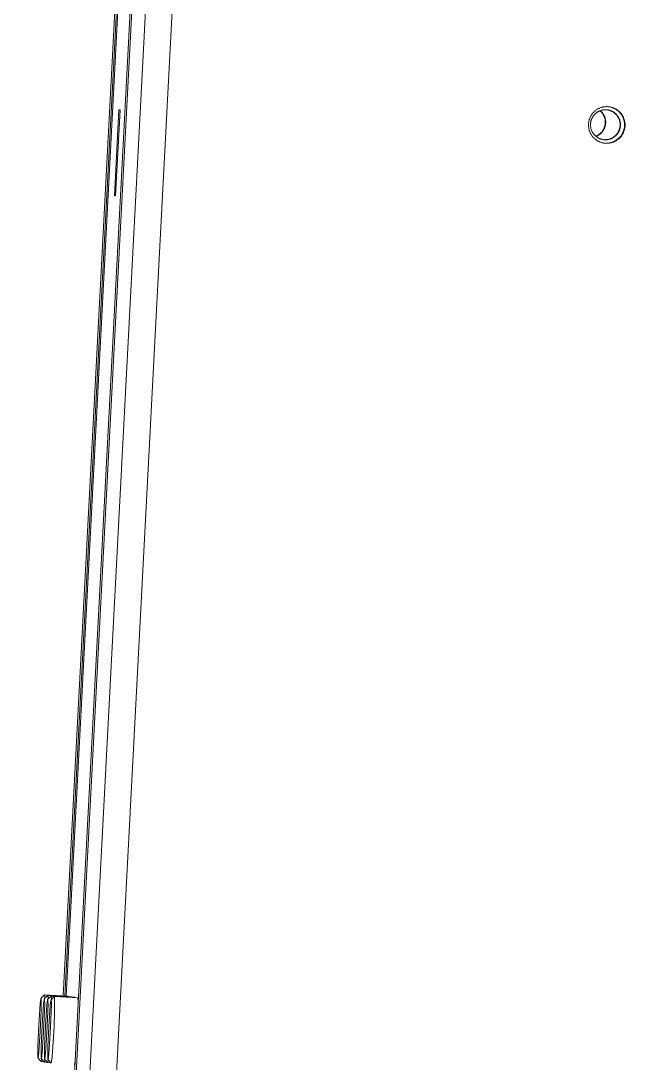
# Model space of a CAD drawing. Header units: millimetres. Extents: x 492 to 7139, y 278 to 5201.
# Drawn here: x 3746.4 to 3837, y 3310.5 to 3466.9 of the extents above; entities that cross this region are included whole.
import ezdxf

# ---------------------------------------------------------------- set-up
doc = ezdxf.new("R2010")
doc.units = ezdxf.units.MM
doc.layers.add('ZANO_R', color=7, linetype='Continuous', lineweight=0)

msp = doc.modelspace()

# ---------------------------------------------------------------- linework, layer by layer
at = {"layer": 'ZANO_R'}
for p, q in [((3765.04, 3555.34), (3752.75, 3320.6)), ((3753.01, 3320.59), (3765.3, 3555.3)), ((3765.5, 3555.28), (3753.22, 3320.58)), ((3767.32, 3554.96), (3746.41, 3155.51)), ((3746.67, 3155.47), (3767.58, 3554.92)), ((3748.73, 3155.35), (3769.64, 3554.8)), ((3773.63, 3554.59), (3752.72, 3155.14)), ((3760.43, 3440.67), (3761.1, 3453.57)), ((3761.28, 3453.54), (3760.61, 3440.64)), ((3761.1, 3453.57), (3761.28, 3453.54)), ((3832.41, 3453.3), (3832.48, 3453.36)), ((3832.48, 3453.36), (3832.55, 3453.42)), ((3832.55, 3453.42), (3832.63, 3453.48)), ((3832.63, 3453.48), (3832.71, 3453.54)), ((3832.71, 3453.54), (3832.79, 3453.59)), ((3832.79, 3453.59), (3832.87, 3453.64)), ((3832.87, 3453.64), (3832.95, 3453.69)), ((3832.95, 3453.69), (3833.04, 3453.74)), ((3833.04, 3453.74), (3833.12, 3453.78)), ((3833.04, 3453.31), (3833.11, 3453.35)), ((3833.11, 3453.35), (3833.18, 3453.38)), ((3833.12, 3453.78), (3833.21, 3453.82)), ((3833.18, 3453.38), (3833.26, 3453.41)), ((3833.21, 3453.82), (3833.3, 3453.86)), ((3833.26, 3453.41), (3833.33, 3453.44)), ((3833.32, 3453.36), (3833.27, 3453.41)), ((3833.3, 3453.86), (3833.39, 3453.89)), ((3833.3, 3453.43), (3833.36, 3453.38)), ((3833.38, 3453.31), (3833.32, 3453.36)), ((3833.33, 3453.44), (3833.4, 3453.46)), ((3833.36, 3453.38), (3833.42, 3453.32)), ((3833.39, 3453.89), (3833.48, 3453.92)), ((3833.4, 3453.46), (3833.48, 3453.49)), ((3833.42, 3453.32), (3833.47, 3453.27)), ((3833.48, 3453.92), (3833.57, 3453.94)), ((3833.48, 3453.49), (3833.55, 3453.51)), ((3833.55, 3453.51), (3833.63, 3453.52)), ((3833.57, 3453.94), (3833.67, 3453.97)), ((3833.63, 3453.52), (3833.7, 3453.54)), ((3833.67, 3453.97), (3833.76, 3453.99)), ((3833.7, 3453.54), (3833.78, 3453.55)), ((3833.76, 3453.99), (3833.85, 3454)), ((3833.78, 3453.55), (3833.86, 3453.56)), ((3833.85, 3454), (3833.95, 3454.02)), ((3833.86, 3453.56), (3833.93, 3453.57)), ((3833.93, 3453.57), (3834.01, 3453.57)), ((3833.95, 3454.02), (3834.04, 3454.03)), ((3834.01, 3453.57), (3834.09, 3453.57)), ((3834.04, 3454.03), (3834.14, 3454.03)), ((3834.09, 3453.57), (3834.17, 3453.57)), ((3834.14, 3454.03), (3834.24, 3454.04)), ((3834.17, 3453.57), (3834.24, 3453.57)), ((3834.24, 3454.04), (3834.33, 3454.04)), ((3834.24, 3453.57), (3834.32, 3453.56)), ((3834.32, 3453.56), (3834.4, 3453.55)), ((3834.33, 3454.04), (3834.43, 3454.03)), ((3834.4, 3453.55), (3834.48, 3453.54)), ((3834.43, 3454.03), (3834.52, 3454.03)), ((3834.48, 3453.54), (3834.55, 3453.52)), ((3834.52, 3454.03), (3834.62, 3454.02)), ((3834.63, 3453.5), (3834.55, 3453.52)), ((3834.55, 3453.52), (3834.63, 3453.51)), ((3834.62, 3454.02), (3834.71, 3454)), ((3834.63, 3453.51), (3834.7, 3453.49)), ((3834.7, 3453.48), (3834.63, 3453.5)), ((3834.7, 3453.49), (3834.78, 3453.46)), ((3834.78, 3453.45), (3834.7, 3453.48)), ((3834.8, 3453.99), (3834.71, 3454)), ((3834.71, 3454), (3834.81, 3453.99)), ((3834.78, 3453.46), (3834.85, 3453.44)), ((3834.85, 3453.43), (3834.78, 3453.45)), ((3834.89, 3453.96), (3834.8, 3453.99)), ((3834.81, 3453.99), (3834.9, 3453.97)), ((3834.85, 3453.44), (3834.92, 3453.41)), ((3834.92, 3453.4), (3834.85, 3453.43)), ((3834.99, 3453.94), (3834.89, 3453.96)), ((3834.9, 3453.97), (3834.99, 3453.94)), ((3834.92, 3453.41), (3834.99, 3453.38)), ((3834.99, 3453.36), (3834.92, 3453.4)), ((3835.08, 3453.91), (3834.99, 3453.94)), ((3834.99, 3453.94), (3835.09, 3453.92)), ((3835.06, 3453.33), (3834.99, 3453.36)), ((3834.99, 3453.38), (3835.07, 3453.35)), ((3835.13, 3453.29), (3835.06, 3453.33)), ((3835.07, 3453.35), (3835.13, 3453.31)), ((3835.16, 3453.88), (3835.08, 3453.91)), ((3835.09, 3453.92), (3835.18, 3453.89)), ((3835.25, 3453.84), (3835.16, 3453.88)), ((3835.18, 3453.89), (3835.27, 3453.86)), ((3835.34, 3453.8), (3835.25, 3453.84)), ((3835.27, 3453.86), (3835.36, 3453.82)), ((3835.43, 3453.76), (3835.34, 3453.8)), ((3835.36, 3453.82), (3835.45, 3453.78)), ((3835.51, 3453.72), (3835.43, 3453.76)), ((3835.45, 3453.78), (3835.53, 3453.74)), ((3835.59, 3453.67), (3835.51, 3453.72)), ((3835.53, 3453.74), (3835.62, 3453.69)), ((3835.67, 3453.62), (3835.59, 3453.67)), ((3835.62, 3453.69), (3835.7, 3453.65)), ((3835.75, 3453.57), (3835.67, 3453.62)), ((3835.7, 3453.65), (3835.78, 3453.59)), ((3835.83, 3453.51), (3835.75, 3453.57)), ((3835.78, 3453.59), (3835.86, 3453.54)), ((3835.91, 3453.45), (3835.83, 3453.51)), ((3835.86, 3453.54), (3835.94, 3453.48)), ((3835.98, 3453.39), (3835.91, 3453.45)), ((3835.94, 3453.48), (3836.01, 3453.43)), ((3836.05, 3453.33), (3835.98, 3453.39)), ((3836.01, 3453.43), (3836.09, 3453.36)), ((3836.12, 3453.27), (3836.05, 3453.33)), ((3836.09, 3453.36), (3836.16, 3453.3)), ((3831.57, 3451.72), (3831.59, 3451.81)), ((3831.59, 3451.81), (3831.61, 3451.91)), ((3831.61, 3451.91), (3831.63, 3452)), ((3831.63, 3452), (3831.65, 3452.09)), ((3831.65, 3452.09), (3831.68, 3452.18)), ((3831.68, 3452.18), (3831.72, 3452.27)), ((3831.72, 3452.27), (3831.75, 3452.36)), ((3831.75, 3452.36), (3831.79, 3452.45)), ((3831.79, 3452.45), (3831.83, 3452.54)), ((3831.83, 3452.54), (3831.88, 3452.62)), ((3831.88, 3452.62), (3831.93, 3452.7)), ((3831.88, 3451.75), (3831.9, 3451.82)), ((3831.9, 3451.82), (3831.91, 3451.9)), ((3831.91, 3451.9), (3831.94, 3451.97)), ((3831.93, 3452.7), (3831.98, 3452.79)), ((3831.94, 3451.97), (3831.96, 3452.05)), ((3831.96, 3452.05), (3831.99, 3452.12)), ((3831.98, 3452.79), (3832.03, 3452.87)), ((3831.99, 3452.12), (3832.01, 3452.19)), ((3832.01, 3452.19), (3832.05, 3452.26)), ((3832.03, 3452.87), (3832.09, 3452.94)), ((3832.05, 3452.26), (3832.08, 3452.33)), ((3832.08, 3452.33), (3832.12, 3452.4)), ((3832.09, 3452.94), (3832.15, 3453.02)), ((3832.12, 3452.4), (3832.15, 3452.47)), ((3832.15, 3453.02), (3832.21, 3453.09)), ((3832.15, 3452.47), (3832.19, 3452.53)), ((3832.19, 3452.53), (3832.24, 3452.6)), ((3832.21, 3453.09), (3832.27, 3453.16)), ((3832.24, 3452.6), (3832.28, 3452.66)), ((3832.27, 3453.16), (3832.34, 3453.23)), ((3832.28, 3452.66), (3832.33, 3452.72)), ((3832.33, 3452.72), (3832.38, 3452.78)), ((3832.34, 3453.23), (3832.41, 3453.3)), ((3832.38, 3452.78), (3832.43, 3452.84)), ((3832.43, 3452.84), (3832.49, 3452.9)), ((3832.49, 3452.9), (3832.54, 3452.95)), ((3832.54, 3452.95), (3832.6, 3453.01)), ((3832.6, 3453.01), (3832.66, 3453.06)), ((3832.66, 3453.06), (3832.72, 3453.1)), ((3832.72, 3453.1), (3832.78, 3453.15)), ((3832.78, 3453.15), (3832.84, 3453.19)), ((3832.84, 3453.19), (3832.91, 3453.24)), ((3832.91, 3453.24), (3832.98, 3453.28)), ((3832.98, 3453.28), (3833.04, 3453.31)), ((3833.43, 3453.26), (3833.38, 3453.31)), ((3833.49, 3453.2), (3833.43, 3453.26)), ((3833.47, 3453.27), (3833.53, 3453.21)), ((3833.54, 3453.14), (3833.49, 3453.2)), ((3833.53, 3453.21), (3833.58, 3453.16)), ((3833.58, 3453.08), (3833.54, 3453.14)), ((3833.58, 3453.16), (3833.63, 3453.1)), ((3833.63, 3453.02), (3833.58, 3453.08)), ((3833.63, 3453.1), (3833.68, 3453.03)), ((3833.67, 3452.96), (3833.63, 3453.02)), ((3833.72, 3452.9), (3833.67, 3452.96)), ((3833.68, 3453.03), (3833.72, 3452.97)), ((3833.72, 3452.97), (3833.76, 3452.91)), ((3833.76, 3452.83), (3833.72, 3452.9)), ((3833.76, 3452.91), (3833.8, 3452.84)), ((3833.79, 3452.76), (3833.76, 3452.83)), ((3833.83, 3452.69), (3833.79, 3452.76)), ((3833.8, 3452.84), (3833.84, 3452.77)), ((3833.86, 3452.63), (3833.83, 3452.69)), ((3833.84, 3452.77), (3833.88, 3452.7)), ((3833.89, 3452.56), (3833.86, 3452.63)), ((3833.88, 3452.7), (3833.91, 3452.63)), ((3833.92, 3452.48), (3833.89, 3452.56)), ((3833.91, 3452.63), (3833.95, 3452.56)), ((3833.95, 3452.41), (3833.92, 3452.48)), ((3833.95, 3452.56), (3833.97, 3452.49)), ((3833.97, 3452.34), (3833.95, 3452.41)), ((3833.97, 3452.49), (3834, 3452.42)), ((3833.99, 3452.26), (3833.97, 3452.34)), ((3834.01, 3452.19), (3833.99, 3452.26)), ((3834, 3452.42), (3834.02, 3452.34)), ((3834.02, 3452.12), (3834.01, 3452.19)), ((3834.02, 3452.34), (3834.05, 3452.27)), ((3834.04, 3452.04), (3834.02, 3452.12)), ((3834.05, 3451.96), (3834.04, 3452.04)), ((3834.05, 3452.27), (3834.06, 3452.19)), ((3834.05, 3451.89), (3834.05, 3451.96)), ((3834.06, 3451.81), (3834.05, 3451.89)), ((3834.06, 3452.19), (3834.08, 3452.11)), ((3834.06, 3451.73), (3834.06, 3451.81)), ((3834.08, 3452.11), (3834.09, 3452.04)), ((3834.09, 3452.04), (3834.1, 3451.96)), ((3834.1, 3451.96), (3834.11, 3451.88)), ((3834.11, 3451.88), (3834.12, 3451.8)), ((3834.12, 3451.8), (3834.12, 3451.73)), ((3835.13, 3453.31), (3835.2, 3453.28)), ((3835.2, 3453.25), (3835.13, 3453.29)), ((3835.2, 3453.28), (3835.27, 3453.24)), ((3835.27, 3453.21), (3835.2, 3453.25)), ((3835.27, 3453.24), (3835.34, 3453.19)), ((3835.33, 3453.17), (3835.27, 3453.21)), ((3835.39, 3453.12), (3835.33, 3453.17)), ((3835.34, 3453.19), (3835.4, 3453.15)), ((3835.45, 3453.07), (3835.39, 3453.12)), ((3835.4, 3453.15), (3835.46, 3453.1)), ((3835.51, 3453.02), (3835.45, 3453.07)), ((3835.46, 3453.1), (3835.52, 3453.05)), ((3835.57, 3452.97), (3835.51, 3453.02)), ((3835.52, 3453.05), (3835.58, 3453)), ((3835.63, 3452.91), (3835.57, 3452.97)), ((3835.58, 3453), (3835.64, 3452.95)), ((3835.68, 3452.86), (3835.63, 3452.91)), ((3835.64, 3452.95), (3835.69, 3452.9)), ((3835.73, 3452.8), (3835.68, 3452.86)), ((3835.69, 3452.9), (3835.75, 3452.84)), ((3835.78, 3452.74), (3835.73, 3452.8)), ((3835.75, 3452.84), (3835.8, 3452.78)), ((3835.83, 3452.68), (3835.78, 3452.74)), ((3835.8, 3452.78), (3835.85, 3452.72)), ((3835.88, 3452.61), (3835.83, 3452.68)), ((3835.85, 3452.72), (3835.9, 3452.66)), ((3835.92, 3452.55), (3835.88, 3452.61)), ((3835.9, 3452.66), (3835.94, 3452.6)), ((3835.96, 3452.48), (3835.92, 3452.55)), ((3835.94, 3452.6), (3835.98, 3452.53)), ((3836, 3452.41), (3835.96, 3452.48)), ((3835.98, 3452.53), (3836.02, 3452.47)), ((3836.04, 3452.35), (3836, 3452.41)), ((3836.02, 3452.47), (3836.06, 3452.4)), ((3836.07, 3452.28), (3836.04, 3452.35)), ((3836.06, 3452.4), (3836.1, 3452.33)), ((3836.1, 3452.2), (3836.07, 3452.28)), ((3836.1, 3452.33), (3836.13, 3452.26)), ((3836.13, 3452.13), (3836.1, 3452.2)), ((3836.19, 3453.2), (3836.12, 3453.27)), ((3836.13, 3452.26), (3836.16, 3452.19)), ((3836.16, 3452.06), (3836.13, 3452.13)), ((3836.16, 3453.3), (3836.23, 3453.23)), ((3836.16, 3452.19), (3836.19, 3452.12)), ((3836.18, 3451.98), (3836.16, 3452.06)), ((3836.2, 3451.91), (3836.18, 3451.98)), ((3836.25, 3453.13), (3836.19, 3453.2)), ((3836.19, 3452.12), (3836.22, 3452.04)), ((3836.22, 3451.83), (3836.2, 3451.91)), ((3836.22, 3452.04), (3836.24, 3451.97)), ((3836.24, 3451.76), (3836.22, 3451.83)), ((3836.23, 3453.23), (3836.29, 3453.16)), ((3836.24, 3451.97), (3836.26, 3451.9)), ((3836.25, 3451.68), (3836.24, 3451.76)), ((3836.31, 3453.06), (3836.25, 3453.13)), ((3836.26, 3451.9), (3836.28, 3451.82)), ((3836.28, 3451.82), (3836.3, 3451.74)), ((3836.29, 3453.16), (3836.36, 3453.09)), ((3836.37, 3452.98), (3836.31, 3453.06)), ((3836.36, 3453.09), (3836.42, 3453.02)), ((3836.43, 3452.91), (3836.37, 3452.98)), ((3836.42, 3453.02), (3836.48, 3452.94)), ((3836.48, 3452.83), (3836.43, 3452.91)), ((3836.48, 3452.94), (3836.54, 3452.87)), ((3836.53, 3452.75), (3836.48, 3452.83)), ((3836.58, 3452.67), (3836.53, 3452.75)), ((3836.54, 3452.87), (3836.59, 3452.79)), ((3836.63, 3452.58), (3836.58, 3452.67)), ((3836.59, 3452.79), (3836.64, 3452.7)), ((3836.67, 3452.5), (3836.63, 3452.58)), ((3836.64, 3452.7), (3836.69, 3452.62)), ((3836.71, 3452.41), (3836.67, 3452.5)), ((3836.69, 3452.62), (3836.73, 3452.54)), ((3836.75, 3452.32), (3836.71, 3452.41)), ((3836.73, 3452.54), (3836.77, 3452.45)), ((3836.78, 3452.24), (3836.75, 3452.32)), ((3836.77, 3452.45), (3836.81, 3452.36)), ((3836.81, 3452.15), (3836.78, 3452.24)), ((3836.81, 3452.36), (3836.85, 3452.27)), ((3836.84, 3452.05), (3836.81, 3452.15)), ((3836.86, 3451.96), (3836.84, 3452.05)), ((3836.85, 3452.27), (3836.88, 3452.18)), ((3836.88, 3451.87), (3836.86, 3451.96)), ((3836.88, 3452.18), (3836.91, 3452.09)), ((3836.9, 3451.78), (3836.88, 3451.87)), ((3836.92, 3451.68), (3836.9, 3451.78)), ((3836.91, 3452.09), (3836.94, 3452)), ((3836.94, 3452), (3836.96, 3451.91)), ((3836.96, 3451.91), (3836.98, 3451.81)), ((3836.98, 3451.81), (3837, 3451.72)), ((3831.54, 3451.43), (3831.55, 3451.53)), ((3831.54, 3451.34), (3831.54, 3451.43)), ((3831.54, 3451.24), (3831.54, 3451.34)), ((3831.54, 3451.14), (3831.54, 3451.24)), ((3831.55, 3451.05), (3831.54, 3451.14)), ((3831.55, 3451.53), (3831.56, 3451.62)), ((3831.56, 3450.95), (3831.55, 3451.05)), ((3831.56, 3451.62), (3831.57, 3451.72)), ((3831.57, 3450.86), (3831.56, 3450.95)), ((3831.59, 3450.76), (3831.57, 3450.86)), ((3831.61, 3450.67), (3831.59, 3450.76)), ((3831.63, 3450.58), (3831.61, 3450.67)), ((3831.65, 3450.48), (3831.63, 3450.58)), ((3831.68, 3450.39), (3831.65, 3450.48)), ((3831.72, 3450.3), (3831.68, 3450.39)), ((3831.75, 3450.21), (3831.72, 3450.3)), ((3831.79, 3450.13), (3831.75, 3450.21)), ((3831.84, 3451.44), (3831.85, 3451.52)), ((3831.84, 3451.36), (3831.84, 3451.44)), ((3831.84, 3451.28), (3831.84, 3451.36)), ((3831.84, 3451.21), (3831.84, 3451.28)), ((3831.85, 3451.13), (3831.84, 3451.21)), ((3831.85, 3451.52), (3831.86, 3451.59)), ((3831.86, 3451.05), (3831.85, 3451.13)), ((3831.86, 3451.59), (3831.87, 3451.67)), ((3831.87, 3450.97), (3831.86, 3451.05)), ((3831.87, 3451.67), (3831.88, 3451.75)), ((3831.88, 3450.9), (3831.87, 3450.97)), ((3831.9, 3450.82), (3831.88, 3450.9)), ((3831.91, 3450.75), (3831.9, 3450.82)), ((3831.94, 3450.67), (3831.91, 3450.75)), ((3831.96, 3450.6), (3831.94, 3450.67)), ((3831.99, 3450.52), (3831.96, 3450.6)), ((3832.01, 3450.45), (3831.99, 3450.52)), ((3832.05, 3450.38), (3832.01, 3450.45)), ((3832.08, 3450.31), (3832.05, 3450.38)), ((3832.11, 3450.24), (3832.08, 3450.31)), ((3832.15, 3450.17), (3832.11, 3450.24)), ((3833.46, 3450.17), (3833.52, 3450.23)), ((3833.52, 3450.23), (3833.57, 3450.29)), ((3833.59, 3450.24), (3833.54, 3450.18)), ((3833.57, 3450.29), (3833.61, 3450.35)), ((3833.64, 3450.3), (3833.59, 3450.24)), ((3833.61, 3450.35), (3833.66, 3450.42)), ((3833.69, 3450.36), (3833.64, 3450.3)), ((3833.66, 3450.42), (3833.7, 3450.48)), ((3833.73, 3450.42), (3833.69, 3450.36)), ((3833.7, 3450.48), (3833.74, 3450.55)), ((3833.77, 3450.49), (3833.73, 3450.42)), ((3833.74, 3450.55), (3833.78, 3450.61)), ((3833.81, 3450.55), (3833.77, 3450.49)), ((3833.78, 3450.61), (3833.82, 3450.68)), ((3833.85, 3450.62), (3833.81, 3450.55)), ((3833.82, 3450.68), (3833.85, 3450.75)), ((3833.85, 3450.75), (3833.88, 3450.82)), ((3833.89, 3450.69), (3833.85, 3450.62)), ((3833.88, 3450.82), (3833.91, 3450.9)), ((3833.92, 3450.76), (3833.89, 3450.69)), ((3833.91, 3450.9), (3833.94, 3450.97)), ((3833.95, 3450.83), (3833.92, 3450.76)), ((3833.94, 3450.97), (3833.96, 3451.04)), ((3833.98, 3450.9), (3833.95, 3450.83)), ((3833.96, 3451.04), (3833.99, 3451.12)), ((3834, 3450.97), (3833.98, 3450.9)), ((3833.99, 3451.12), (3834, 3451.2)), ((3834, 3451.2), (3834.02, 3451.27)), ((3834.03, 3451.04), (3834, 3450.97)), ((3834.02, 3451.27), (3834.03, 3451.35)), ((3834.03, 3451.35), (3834.04, 3451.43)), ((3834.05, 3451.12), (3834.03, 3451.04)), ((3834.04, 3451.43), (3834.05, 3451.5)), ((3834.05, 3451.5), (3834.06, 3451.58)), ((3834.07, 3451.19), (3834.05, 3451.12)), ((3834.06, 3451.66), (3834.06, 3451.73)), ((3834.06, 3451.58), (3834.06, 3451.66)), ((3834.08, 3451.27), (3834.07, 3451.19)), ((3834.09, 3451.34), (3834.08, 3451.27)), ((3834.1, 3451.42), (3834.09, 3451.34)), ((3834.11, 3451.49), (3834.1, 3451.42)), ((3834.12, 3451.57), (3834.11, 3451.49)), ((3834.12, 3451.73), (3834.12, 3451.65)), ((3834.12, 3451.65), (3834.12, 3451.57)), ((3835.97, 3450.19), (3836, 3450.25)), ((3836, 3450.25), (3836.04, 3450.32)), ((3836.06, 3450.24), (3836.02, 3450.17)), ((3836.04, 3450.32), (3836.07, 3450.39)), ((3836.1, 3450.31), (3836.06, 3450.24)), ((3836.07, 3450.39), (3836.1, 3450.46)), ((3836.1, 3450.46), (3836.13, 3450.53)), ((3836.13, 3450.38), (3836.1, 3450.31)), ((3836.13, 3450.53), (3836.16, 3450.61)), ((3836.16, 3450.45), (3836.13, 3450.38)), ((3836.16, 3450.61), (3836.18, 3450.68)), ((3836.19, 3450.52), (3836.16, 3450.45)), ((3836.18, 3450.68), (3836.2, 3450.76)), ((3836.22, 3450.6), (3836.19, 3450.52)), ((3836.2, 3450.76), (3836.22, 3450.83)), ((3836.22, 3450.83), (3836.24, 3450.91)), ((3836.24, 3450.67), (3836.22, 3450.6)), ((3836.24, 3450.91), (3836.25, 3450.98)), ((3836.26, 3450.74), (3836.24, 3450.67)), ((3836.26, 3451.6), (3836.25, 3451.68)), ((3836.25, 3450.98), (3836.26, 3451.06)), ((3836.27, 3451.53), (3836.26, 3451.6)), ((3836.26, 3451.06), (3836.27, 3451.14)), ((3836.28, 3450.82), (3836.26, 3450.74)), ((3836.27, 3451.45), (3836.27, 3451.53)), ((3836.28, 3451.37), (3836.27, 3451.45)), ((3836.27, 3451.21), (3836.28, 3451.29)), ((3836.27, 3451.14), (3836.27, 3451.21)), ((3836.28, 3451.29), (3836.28, 3451.37)), ((3836.3, 3450.9), (3836.28, 3450.82)), ((3836.3, 3451.74), (3836.31, 3451.67)), ((3836.31, 3450.97), (3836.3, 3450.9)), ((3836.31, 3451.67), (3836.32, 3451.59)), ((3836.32, 3451.05), (3836.31, 3450.97)), ((3836.32, 3451.59), (3836.33, 3451.51)), ((3836.33, 3451.13), (3836.32, 3451.05)), ((3836.33, 3451.51), (3836.33, 3451.44)), ((3836.33, 3451.44), (3836.34, 3451.36)), ((3836.34, 3451.28), (3836.33, 3451.2)), ((3836.33, 3451.2), (3836.33, 3451.13)), ((3836.34, 3451.36), (3836.34, 3451.28)), ((3836.67, 3450.11), (3836.71, 3450.2)), ((3836.71, 3450.2), (3836.75, 3450.28)), ((3836.75, 3450.28), (3836.78, 3450.37)), ((3836.81, 3450.21), (3836.77, 3450.13)), ((3836.78, 3450.37), (3836.81, 3450.46)), ((3836.81, 3450.46), (3836.84, 3450.55)), ((3836.85, 3450.3), (3836.81, 3450.21)), ((3836.84, 3450.55), (3836.86, 3450.65)), ((3836.88, 3450.39), (3836.85, 3450.3)), ((3836.86, 3450.65), (3836.88, 3450.74)), ((3836.88, 3450.74), (3836.9, 3450.83)), ((3836.91, 3450.48), (3836.88, 3450.39)), ((3836.9, 3450.83), (3836.92, 3450.93)), ((3836.94, 3450.58), (3836.91, 3450.48)), ((3836.93, 3451.59), (3836.92, 3451.68)), ((3836.92, 3450.93), (3836.93, 3451.02)), ((3836.94, 3451.49), (3836.93, 3451.59)), ((3836.93, 3451.02), (3836.94, 3451.12)), ((3836.94, 3451.4), (3836.94, 3451.49)), ((3836.94, 3451.3), (3836.94, 3451.4)), ((3836.94, 3451.21), (3836.94, 3451.3)), ((3836.94, 3451.12), (3836.94, 3451.21)), ((3836.96, 3450.67), (3836.94, 3450.58)), ((3836.98, 3450.76), (3836.96, 3450.67)), ((3837, 3450.86), (3836.98, 3450.76)), ((3837, 3451.72), (3837.01, 3451.62)), ((3837.01, 3450.95), (3837, 3450.86)), ((3837.01, 3451.62), (3837.02, 3451.53)), ((3837.02, 3451.05), (3837.01, 3450.95)), ((3837.02, 3451.53), (3837.03, 3451.43)), ((3837.03, 3451.14), (3837.02, 3451.05)), ((3837.03, 3451.43), (3837.03, 3451.34)), ((3837.03, 3451.34), (3837.03, 3451.24)), ((3837.03, 3451.24), (3837.03, 3451.14)), ((3831.83, 3450.04), (3831.79, 3450.13)), ((3831.88, 3449.96), (3831.83, 3450.04)), ((3831.93, 3449.87), (3831.88, 3449.96)), ((3831.98, 3449.79), (3831.93, 3449.87)), ((3832.03, 3449.71), (3831.98, 3449.79)), ((3832.09, 3449.63), (3832.03, 3449.71)), ((3832.15, 3449.56), (3832.09, 3449.63)), ((3832.19, 3450.11), (3832.15, 3450.17)), ((3832.21, 3449.48), (3832.15, 3449.56)), ((3832.24, 3450.04), (3832.19, 3450.11)), ((3832.27, 3449.41), (3832.21, 3449.48)), ((3832.28, 3449.98), (3832.24, 3450.04)), ((3832.34, 3449.34), (3832.27, 3449.41)), ((3832.33, 3449.92), (3832.28, 3449.98)), ((3832.38, 3449.86), (3832.33, 3449.92)), ((3832.41, 3449.28), (3832.34, 3449.34)), ((3832.43, 3449.8), (3832.38, 3449.86)), ((3832.48, 3449.21), (3832.41, 3449.28)), ((3832.48, 3449.74), (3832.43, 3449.8)), ((3832.54, 3449.69), (3832.48, 3449.74)), ((3832.55, 3449.15), (3832.48, 3449.21)), ((3832.6, 3449.64), (3832.54, 3449.69)), ((3832.63, 3449.09), (3832.55, 3449.15)), ((3832.66, 3449.59), (3832.6, 3449.64)), ((3832.63, 3449.6), (3832.71, 3449.63)), ((3832.71, 3449.04), (3832.63, 3449.09)), ((3832.73, 3449.61), (3832.66, 3449.58)), ((3832.72, 3449.54), (3832.66, 3449.59)), ((3832.71, 3449.63), (3832.78, 3449.67)), ((3832.79, 3448.98), (3832.71, 3449.04)), ((3832.78, 3449.49), (3832.72, 3449.54)), ((3832.8, 3449.64), (3832.73, 3449.61)), ((3832.78, 3449.67), (3832.85, 3449.7)), ((3832.84, 3449.45), (3832.78, 3449.49)), ((3832.87, 3448.93), (3832.79, 3448.98)), ((3832.87, 3449.67), (3832.8, 3449.64)), ((3832.91, 3449.41), (3832.84, 3449.45)), ((3832.85, 3449.7), (3832.92, 3449.74)), ((3832.94, 3449.71), (3832.87, 3449.67)), ((3832.95, 3448.88), (3832.87, 3448.93)), ((3832.97, 3449.37), (3832.91, 3449.41)), ((3832.92, 3449.74), (3832.98, 3449.78)), ((3833.01, 3449.75), (3832.94, 3449.71)), ((3833.04, 3448.84), (3832.95, 3448.88)), ((3833.04, 3449.33), (3832.97, 3449.37)), ((3832.98, 3449.78), (3833.05, 3449.82)), ((3833.07, 3449.79), (3833.01, 3449.75)), ((3833.11, 3449.29), (3833.04, 3449.33)), ((3833.12, 3448.8), (3833.04, 3448.84)), ((3833.05, 3449.82), (3833.11, 3449.86)), ((3833.14, 3449.83), (3833.07, 3449.79)), ((3833.11, 3449.86), (3833.18, 3449.91)), ((3833.18, 3449.26), (3833.11, 3449.29)), ((3833.21, 3448.76), (3833.12, 3448.8)), ((3833.2, 3449.87), (3833.14, 3449.83)), ((3833.18, 3449.91), (3833.24, 3449.96)), ((3833.25, 3449.23), (3833.18, 3449.26)), ((3833.26, 3449.92), (3833.2, 3449.87)), ((3833.3, 3448.72), (3833.21, 3448.76)), ((3833.24, 3449.96), (3833.3, 3450.01)), ((3833.33, 3449.2), (3833.25, 3449.23)), ((3833.32, 3449.97), (3833.26, 3449.92)), ((3833.3, 3450.01), (3833.35, 3450.06)), ((3833.39, 3448.69), (3833.3, 3448.72)), ((3833.38, 3450.02), (3833.32, 3449.97)), ((3833.4, 3449.18), (3833.33, 3449.2)), ((3833.35, 3450.06), (3833.41, 3450.12)), ((3833.43, 3450.07), (3833.38, 3450.02)), ((3833.48, 3448.66), (3833.39, 3448.69)), ((3833.47, 3449.16), (3833.4, 3449.18)), ((3833.41, 3450.12), (3833.46, 3450.17)), ((3833.49, 3450.12), (3833.43, 3450.07)), ((3833.55, 3449.14), (3833.47, 3449.16)), ((3833.57, 3448.63), (3833.48, 3448.66)), ((3833.54, 3450.18), (3833.49, 3450.12)), ((3833.63, 3449.12), (3833.55, 3449.14)), ((3833.67, 3448.61), (3833.57, 3448.63)), ((3833.7, 3449.1), (3833.63, 3449.12)), ((3833.78, 3449.09), (3833.7, 3449.1)), ((3833.86, 3449.08), (3833.78, 3449.09)), ((3833.81, 3449.09), (3833.89, 3449.09)), ((3833.93, 3449.08), (3833.86, 3449.08)), ((3833.89, 3449.09), (3833.97, 3449.08)), ((3834.01, 3449.07), (3833.93, 3449.08)), ((3833.97, 3449.08), (3834.04, 3449.08)), ((3834.09, 3449.07), (3834.01, 3449.07)), ((3834.04, 3449.08), (3834.12, 3449.08)), ((3834.17, 3449.07), (3834.09, 3449.07)), ((3834.12, 3449.08), (3834.2, 3449.09)), ((3834.24, 3449.08), (3834.17, 3449.07)), ((3834.2, 3449.09), (3834.27, 3449.09)), ((3834.32, 3449.08), (3834.24, 3449.08)), ((3834.27, 3449.09), (3834.35, 3449.1)), ((3834.4, 3449.09), (3834.32, 3449.08)), ((3834.35, 3449.1), (3834.43, 3449.12)), ((3834.47, 3449.1), (3834.4, 3449.09)), ((3834.43, 3449.12), (3834.5, 3449.13)), ((3834.55, 3449.12), (3834.47, 3449.1)), ((3834.5, 3449.13), (3834.58, 3449.15)), ((3834.63, 3449.14), (3834.55, 3449.12)), ((3834.58, 3449.15), (3834.65, 3449.17)), ((3834.7, 3449.16), (3834.63, 3449.14)), ((3834.65, 3449.17), (3834.73, 3449.19)), ((3834.78, 3449.18), (3834.7, 3449.16)), ((3834.73, 3449.19), (3834.8, 3449.22)), ((3834.85, 3449.2), (3834.78, 3449.18)), ((3834.8, 3449.22), (3834.87, 3449.25)), ((3834.8, 3448.62), (3834.9, 3448.65)), ((3834.92, 3449.23), (3834.85, 3449.2)), ((3834.87, 3449.25), (3834.94, 3449.28)), ((3834.9, 3448.65), (3834.99, 3448.67)), ((3835, 3448.63), (3834.9, 3448.61)), ((3834.99, 3449.26), (3834.92, 3449.23)), ((3834.94, 3449.28), (3835.01, 3449.31)), ((3835.06, 3449.29), (3834.99, 3449.26)), ((3834.99, 3448.67), (3835.08, 3448.7)), ((3835.09, 3448.66), (3835, 3448.63)), ((3835.01, 3449.31), (3835.08, 3449.34)), ((3835.13, 3449.33), (3835.06, 3449.29)), ((3835.08, 3449.34), (3835.15, 3449.38)), ((3835.08, 3448.7), (3835.17, 3448.73)), ((3835.18, 3448.69), (3835.09, 3448.66)), ((3835.2, 3449.37), (3835.13, 3449.33)), ((3835.15, 3449.38), (3835.22, 3449.42)), ((3835.17, 3448.73), (3835.26, 3448.77)), ((3835.27, 3448.72), (3835.18, 3448.69)), ((3835.27, 3449.4), (3835.2, 3449.37)), ((3835.22, 3449.42), (3835.28, 3449.46)), ((3835.26, 3448.77), (3835.34, 3448.81)), ((3835.33, 3449.45), (3835.27, 3449.4)), ((3835.36, 3448.76), (3835.27, 3448.72)), ((3835.28, 3449.46), (3835.34, 3449.51)), ((3835.4, 3449.49), (3835.33, 3449.45)), ((3835.34, 3449.51), (3835.41, 3449.55)), ((3835.34, 3448.81), (3835.43, 3448.85)), ((3835.45, 3448.8), (3835.36, 3448.76)), ((3835.46, 3449.54), (3835.4, 3449.49)), ((3835.41, 3449.55), (3835.47, 3449.6)), ((3835.43, 3448.85), (3835.51, 3448.89)), ((3835.53, 3448.84), (3835.45, 3448.8)), ((3835.52, 3449.59), (3835.46, 3449.54)), ((3835.47, 3449.6), (3835.53, 3449.65)), ((3835.51, 3448.89), (3835.6, 3448.94)), ((3835.58, 3449.64), (3835.52, 3449.59)), ((3835.53, 3449.65), (3835.58, 3449.7)), ((3835.62, 3448.88), (3835.53, 3448.84)), ((3835.58, 3449.7), (3835.64, 3449.76)), ((3835.64, 3449.69), (3835.58, 3449.64)), ((3835.6, 3448.94), (3835.68, 3448.99)), ((3835.7, 3448.93), (3835.62, 3448.88)), ((3835.64, 3449.76), (3835.69, 3449.81)), ((3835.69, 3449.74), (3835.64, 3449.69)), ((3835.68, 3448.99), (3835.75, 3449.04)), ((3835.69, 3449.81), (3835.74, 3449.87)), ((3835.75, 3449.8), (3835.69, 3449.74)), ((3835.78, 3448.98), (3835.7, 3448.93)), ((3835.74, 3449.87), (3835.79, 3449.93)), ((3835.8, 3449.86), (3835.75, 3449.8)), ((3835.75, 3449.04), (3835.83, 3449.1)), ((3835.86, 3449.04), (3835.78, 3448.98)), ((3835.79, 3449.93), (3835.84, 3449.99)), ((3835.85, 3449.92), (3835.8, 3449.86)), ((3835.83, 3449.1), (3835.91, 3449.15)), ((3835.84, 3449.99), (3835.88, 3450.06)), ((3835.89, 3449.98), (3835.85, 3449.92)), ((3835.94, 3449.09), (3835.86, 3449.04)), ((3835.88, 3450.06), (3835.92, 3450.12)), ((3835.94, 3450.04), (3835.89, 3449.98)), ((3835.91, 3449.15), (3835.98, 3449.21)), ((3835.92, 3450.12), (3835.97, 3450.19)), ((3835.98, 3450.11), (3835.94, 3450.04)), ((3836.01, 3449.15), (3835.94, 3449.09)), ((3836.02, 3450.17), (3835.98, 3450.11)), ((3835.98, 3449.21), (3836.05, 3449.28)), ((3836.09, 3449.21), (3836.01, 3449.15)), ((3836.05, 3449.28), (3836.12, 3449.34)), ((3836.16, 3449.28), (3836.09, 3449.21)), ((3836.12, 3449.34), (3836.19, 3449.41)), ((3836.23, 3449.34), (3836.16, 3449.28)), ((3836.19, 3449.41), (3836.25, 3449.48)), ((3836.29, 3449.41), (3836.23, 3449.34)), ((3836.25, 3449.48), (3836.31, 3449.55)), ((3836.36, 3449.48), (3836.29, 3449.41)), ((3836.31, 3449.55), (3836.37, 3449.63)), ((3836.42, 3449.56), (3836.36, 3449.48)), ((3836.37, 3449.63), (3836.43, 3449.7)), ((3836.48, 3449.63), (3836.42, 3449.56)), ((3836.43, 3449.7), (3836.48, 3449.78)), ((3836.48, 3449.78), (3836.53, 3449.86)), ((3836.54, 3449.71), (3836.48, 3449.63)), ((3836.53, 3449.86), (3836.58, 3449.94)), ((3836.59, 3449.79), (3836.54, 3449.71)), ((3836.58, 3449.94), (3836.63, 3450.03)), ((3836.64, 3449.87), (3836.59, 3449.79)), ((3836.63, 3450.03), (3836.67, 3450.11)), ((3836.69, 3449.96), (3836.64, 3449.87)), ((3836.73, 3450.04), (3836.69, 3449.96)), ((3836.77, 3450.13), (3836.73, 3450.04)), ((3833.76, 3448.59), (3833.67, 3448.61)), ((3833.85, 3448.57), (3833.76, 3448.59)), ((3833.8, 3448.58), (3833.89, 3448.57)), ((3833.95, 3448.56), (3833.85, 3448.57)), ((3833.89, 3448.57), (3833.97, 3448.56)), ((3834.04, 3448.55), (3833.95, 3448.56)), ((3833.97, 3448.56), (3834.05, 3448.56)), ((3834.14, 3448.54), (3834.04, 3448.55)), ((3834.05, 3448.56), (3834.14, 3448.55)), ((3834.14, 3448.54), (3834.05, 3448.56)), ((3834.14, 3448.55), (3834.24, 3448.55)), ((3834.24, 3448.54), (3834.14, 3448.54)), ((3834.24, 3448.55), (3834.33, 3448.56)), ((3834.33, 3448.54), (3834.24, 3448.54)), ((3834.33, 3448.56), (3834.43, 3448.56)), ((3834.43, 3448.54), (3834.33, 3448.54)), ((3834.43, 3448.56), (3834.52, 3448.57)), ((3834.52, 3448.55), (3834.43, 3448.54)), ((3834.52, 3448.57), (3834.62, 3448.59)), ((3834.62, 3448.56), (3834.52, 3448.55)), ((3834.62, 3448.59), (3834.71, 3448.6)), ((3834.71, 3448.57), (3834.62, 3448.56)), ((3834.71, 3448.6), (3834.8, 3448.62)), ((3834.81, 3448.59), (3834.71, 3448.57)), ((3834.9, 3448.61), (3834.81, 3448.59)), ((3760.61, 3440.64), (3760.43, 3440.67)), ((3760.43, 3440.67), (3760.61, 3440.66)), ((3749.45, 3320.28), (3749.97, 3320.75)), ((3749.95, 3320.19), (3750.47, 3320.66)), ((3749.97, 3320.75), (3749.98, 3320.71)), ((3749.98, 3320.75), (3753.47, 3320.57)), ((3749.98, 3320.71), (3749.99, 3320.68)), ((3749.99, 3320.68), (3750, 3320.64)), ((3750, 3320.64), (3750, 3320.61)), ((3750, 3320.61), (3750.01, 3320.57)), ((3750.01, 3320.57), (3750.01, 3320.54)), ((3750.01, 3320.54), (3750.02, 3320.5)), ((3750.02, 3320.5), (3750.02, 3320.46)), ((3750.02, 3320.46), (3750.02, 3320.43)), ((3750.02, 3320.43), (3750.02, 3320.39)), ((3750.02, 3320.39), (3750.02, 3320.36)), ((3750.45, 3320.11), (3750.97, 3320.58)), ((3750.47, 3320.66), (3750.48, 3320.63)), ((3750.48, 3320.66), (3753.97, 3320.48)), ((3750.48, 3320.63), (3750.49, 3320.59)), ((3750.49, 3320.59), (3750.5, 3320.56)), ((3750.5, 3320.56), (3750.51, 3320.52)), ((3750.51, 3320.52), (3750.51, 3320.49)), ((3750.51, 3320.49), (3750.52, 3320.45)), ((3750.52, 3320.45), (3750.52, 3320.42)), ((3750.52, 3320.42), (3750.52, 3320.38)), ((3750.52, 3320.38), (3750.52, 3320.35)), ((3750.95, 3320.03), (3751.47, 3320.5)), ((3750.97, 3320.58), (3750.98, 3320.54)), ((3750.98, 3320.58), (3754.47, 3320.4)), ((3750.98, 3320.54), (3750.99, 3320.51)), ((3750.99, 3320.51), (3751, 3320.48)), ((3751, 3320.48), (3751.01, 3320.44)), ((3751.01, 3320.44), (3751.01, 3320.4)), ((3751.01, 3320.4), (3751.02, 3320.37)), ((3751.47, 3320.5), (3751.47, 3318.24)), ((3751.48, 3320.5), (3754.97, 3320.32)), ((3753.49, 3320.51), (3753.47, 3320.57)), ((3753.99, 3320.42), (3753.97, 3320.48)), ((3754.49, 3320.34), (3754.47, 3320.4)), ((3749.1, 3316.28), (3749.32, 3319.42)), ((3749.32, 3319.42), (3749.36, 3319.84)), ((3749.36, 3319.84), (3749.39, 3320)), ((3749.39, 3320), (3749.41, 3320.13)), ((3749.41, 3320.18), (3749.42, 3320.2)), ((3749.41, 3320.13), (3749.41, 3320.18)), ((3749.42, 3320.22), (3749.43, 3320.23)), ((3749.42, 3320.2), (3749.42, 3320.22)), ((3749.43, 3320.25), (3749.43, 3320.26)), ((3749.43, 3320.26), (3749.43, 3320.26)), ((3749.43, 3320.26), (3749.44, 3320.26)), ((3749.43, 3320.24), (3749.43, 3320.25)), ((3749.43, 3320.25), (3749.43, 3320.25)), ((3749.43, 3320.25), (3749.43, 3320.25)), ((3749.43, 3320.23), (3749.43, 3320.24)), ((3749.44, 3320.26), (3749.44, 3320.27)), ((3749.44, 3320.27), (3749.44, 3320.27)), ((3749.44, 3320.27), (3749.44, 3320.27)), ((3749.44, 3320.27), (3749.44, 3320.27)), ((3749.44, 3320.27), (3749.44, 3320.27)), ((3749.44, 3320.27), (3749.44, 3320.27)), ((3749.44, 3320.27), (3749.44, 3320.27)), ((3749.44, 3320.27), (3749.44, 3320.27)), ((3749.44, 3320.27), (3749.44, 3320.27)), ((3749.44, 3320.27), (3749.45, 3320.27)), ((3749.44, 3320.26), (3749.44, 3320.26)), ((3749.45, 3320.27), (3749.45, 3320.27)), ((3749.45, 3320.27), (3749.45, 3320.27)), ((3749.45, 3320.27), (3749.45, 3320.27)), ((3749.45, 3320.27), (3749.45, 3320.27)), ((3749.45, 3320.27), (3749.45, 3320.27)), ((3749.45, 3320.27), (3749.45, 3320.27)), ((3749.45, 3320.27), (3749.45, 3320.27)), ((3749.45, 3320.27), (3749.45, 3320.27)), ((3749.45, 3320.27), (3749.45, 3320.27)), ((3749.45, 3320.27), (3749.45, 3320.27)), ((3749.45, 3320.27), (3749.45, 3320.26)), ((3749.45, 3320.26), (3749.46, 3320.26)), ((3749.46, 3320.26), (3749.46, 3320.26)), ((3749.46, 3320.26), (3749.46, 3320.26)), ((3749.46, 3320.26), (3749.46, 3320.26)), ((3749.46, 3320.26), (3749.46, 3320.25)), ((3749.46, 3320.25), (3749.46, 3320.25)), ((3749.46, 3320.25), (3749.46, 3320.24)), ((3749.46, 3320.24), (3749.46, 3320.24)), ((3749.46, 3320.24), (3749.46, 3320.23)), ((3749.46, 3320.23), (3749.46, 3320.22)), ((3749.46, 3320.22), (3749.47, 3320.2)), ((3749.48, 3319.58), (3749.46, 3318.42)), ((3749.47, 3320.2), (3749.47, 3320.18)), ((3749.47, 3320.18), (3749.47, 3320.12)), ((3749.47, 3320.12), (3749.48, 3319.98)), ((3749.48, 3319.98), (3749.48, 3319.58)), ((3749.6, 3316.2), (3749.82, 3319.33)), ((3749.82, 3319.33), (3749.87, 3319.75)), ((3749.87, 3319.75), (3749.89, 3319.92)), ((3749.89, 3319.92), (3749.91, 3320.05)), ((3749.91, 3320.05), (3749.92, 3320.1)), ((3749.92, 3320.12), (3749.93, 3320.14)), ((3749.92, 3320.1), (3749.92, 3320.12)), ((3749.93, 3320.16), (3749.93, 3320.17)), ((3749.93, 3320.17), (3749.93, 3320.17)), ((3749.93, 3320.17), (3749.94, 3320.17)), ((3749.93, 3320.15), (3749.93, 3320.16)), ((3749.93, 3320.16), (3749.93, 3320.16)), ((3749.93, 3320.14), (3749.93, 3320.15)), ((3749.94, 3320.18), (3749.94, 3320.19)), ((3749.94, 3320.19), (3749.94, 3320.19)), ((3749.94, 3320.19), (3749.94, 3320.19)), ((3749.94, 3320.19), (3749.94, 3320.19)), ((3749.94, 3320.19), (3749.95, 3320.19)), ((3749.94, 3320.17), (3749.94, 3320.18)), ((3749.94, 3320.18), (3749.94, 3320.18)), ((3749.94, 3320.18), (3749.94, 3320.18)), ((3749.94, 3320.18), (3749.94, 3320.18)), ((3749.94, 3320.18), (3749.94, 3320.18)), ((3749.95, 3320.19), (3749.95, 3320.19)), ((3749.95, 3320.19), (3749.95, 3320.19)), ((3749.95, 3320.19), (3749.95, 3320.19)), ((3749.95, 3320.19), (3749.95, 3320.19)), ((3749.95, 3320.19), (3749.95, 3320.19)), ((3749.95, 3320.19), (3749.95, 3320.19)), ((3749.95, 3320.19), (3749.95, 3320.19)), ((3749.95, 3320.19), (3749.95, 3320.19)), ((3749.95, 3320.19), (3749.95, 3320.19)), ((3749.95, 3320.19), (3749.95, 3320.19)), ((3749.95, 3320.19), (3749.95, 3320.19)), ((3749.95, 3320.19), (3749.96, 3320.18)), ((3749.96, 3320.18), (3749.96, 3320.18)), ((3749.96, 3320.18), (3749.96, 3320.18)), ((3749.96, 3320.18), (3749.96, 3320.18)), ((3749.96, 3320.18), (3749.96, 3320.18)), ((3749.96, 3320.18), (3749.96, 3320.17)), ((3749.96, 3320.17), (3749.96, 3320.17)), ((3749.96, 3320.17), (3749.96, 3320.17)), ((3749.96, 3320.17), (3749.96, 3320.17)), ((3749.96, 3320.17), (3749.96, 3320.16)), ((3749.96, 3320.16), (3749.96, 3320.15)), ((3749.96, 3320.15), (3749.97, 3320.14)), ((3749.99, 3319.49), (3749.96, 3318.34)), ((3749.97, 3320.14), (3749.97, 3320.14)), ((3749.97, 3320.14), (3749.97, 3320.12)), ((3749.97, 3320.12), (3749.97, 3320.09)), ((3749.97, 3320.09), (3749.98, 3320.04)), ((3749.98, 3320.04), (3749.98, 3319.9)), ((3749.98, 3319.9), (3749.99, 3319.49)), ((3750.02, 3320.29), (3750.01, 3320.25)), ((3750.02, 3320.36), (3750.02, 3320.32)), ((3750.02, 3320.32), (3750.02, 3320.29)), ((3750.11, 3316.11), (3750.33, 3319.25)), ((3750.33, 3319.25), (3750.37, 3319.67)), ((3750.37, 3319.67), (3750.39, 3319.84)), ((3750.39, 3319.84), (3750.41, 3319.97)), ((3750.41, 3319.97), (3750.42, 3320.02)), ((3750.42, 3320.04), (3750.43, 3320.06)), ((3750.42, 3320.02), (3750.42, 3320.04)), ((3750.43, 3320.08), (3750.44, 3320.09)), ((3750.43, 3320.07), (3750.43, 3320.08)), ((3750.43, 3320.06), (3750.43, 3320.07)), ((3750.43, 3320.06), (3750.43, 3320.06)), ((3750.44, 3320.09), (3750.44, 3320.1)), ((3750.44, 3320.1), (3750.44, 3320.1)), ((3750.44, 3320.1), (3750.44, 3320.1)), ((3750.44, 3320.1), (3750.44, 3320.1)), ((3750.44, 3320.1), (3750.44, 3320.1)), ((3750.44, 3320.1), (3750.45, 3320.1)), ((3750.44, 3320.09), (3750.44, 3320.09)), ((3750.44, 3320.09), (3750.44, 3320.09)), ((3750.44, 3320.09), (3750.44, 3320.09)), ((3750.45, 3320.1), (3750.45, 3320.11)), ((3750.45, 3320.11), (3750.45, 3320.11)), ((3750.45, 3320.11), (3750.45, 3320.11)), ((3750.45, 3320.11), (3750.45, 3320.11)), ((3750.45, 3320.11), (3750.45, 3320.11)), ((3750.45, 3320.11), (3750.45, 3320.11)), ((3750.45, 3320.11), (3750.45, 3320.11)), ((3750.45, 3320.11), (3750.45, 3320.11)), ((3750.45, 3320.11), (3750.45, 3320.11)), ((3750.45, 3320.11), (3750.45, 3320.11)), ((3750.45, 3320.11), (3750.46, 3320.11)), ((3750.45, 3320.1), (3750.45, 3320.1)), ((3750.46, 3320.11), (3750.46, 3320.1)), ((3750.46, 3320.1), (3750.46, 3320.1)), ((3750.46, 3320.1), (3750.46, 3320.1)), ((3750.46, 3320.1), (3750.46, 3320.1)), ((3750.46, 3320.1), (3750.46, 3320.1)), ((3750.46, 3320.1), (3750.46, 3320.1)), ((3750.46, 3320.1), (3750.46, 3320.09)), ((3750.46, 3320.09), (3750.46, 3320.09)), ((3750.46, 3320.09), (3750.46, 3320.09)), ((3750.46, 3320.09), (3750.46, 3320.09)), ((3750.46, 3320.09), (3750.46, 3320.08)), ((3750.46, 3320.08), (3750.47, 3320.08)), ((3750.49, 3319.41), (3750.46, 3318.26)), ((3750.47, 3320.08), (3750.47, 3320.07)), ((3750.47, 3320.07), (3750.47, 3320.06)), ((3750.47, 3320.06), (3750.47, 3320.05)), ((3750.47, 3320.05), (3750.47, 3320.03)), ((3750.47, 3320.03), (3750.47, 3320.01)), ((3750.47, 3320.01), (3750.48, 3319.96)), ((3750.48, 3319.96), (3750.48, 3319.81)), ((3750.48, 3319.81), (3750.49, 3319.41)), ((3750.52, 3320.2), (3750.51, 3320.17)), ((3750.52, 3320.35), (3750.52, 3320.31)), ((3750.52, 3320.31), (3750.52, 3320.27)), ((3750.52, 3320.27), (3750.52, 3320.24)), ((3750.52, 3320.24), (3750.52, 3320.2)), ((3750.61, 3316.03), (3750.83, 3319.17)), ((3750.83, 3319.17), (3750.87, 3319.59)), ((3750.87, 3319.59), (3750.89, 3319.75)), ((3750.89, 3319.75), (3750.91, 3319.88)), ((3750.91, 3319.88), (3750.92, 3319.93)), ((3750.92, 3319.93), (3750.93, 3319.95)), ((3750.93, 3319.99), (3750.94, 3320)), ((3750.93, 3319.98), (3750.93, 3319.99)), ((3750.93, 3319.97), (3750.93, 3319.98)), ((3750.93, 3319.95), (3750.93, 3319.97)), ((3750.94, 3320.01), (3750.94, 3320.02)), ((3750.94, 3320.02), (3750.95, 3320.02)), ((3750.94, 3320), (3750.94, 3320.01)), ((3750.94, 3320.01), (3750.94, 3320.01)), ((3750.94, 3320.01), (3750.94, 3320.01)), ((3750.94, 3320.01), (3750.94, 3320.01)), ((3750.94, 3320), (3750.94, 3320)), ((3750.94, 3320), (3750.94, 3320)), ((3750.95, 3320.02), (3750.95, 3320.02)), ((3750.95, 3320.02), (3750.95, 3320.02)), ((3750.95, 3320.02), (3750.95, 3320.02)), ((3750.95, 3320.02), (3750.95, 3320.02)), ((3750.95, 3320.02), (3750.95, 3320.02)), ((3750.95, 3320.02), (3750.95, 3320.02)), ((3750.95, 3320.02), (3750.95, 3320.02)), ((3750.95, 3320.02), (3750.95, 3320.02)), ((3750.95, 3320.02), (3750.95, 3320.02)), ((3750.95, 3320.02), (3750.95, 3320.02)), ((3750.95, 3320.02), (3750.96, 3320.02)), ((3750.96, 3320.02), (3750.96, 3320.02)), ((3750.96, 3320.02), (3750.96, 3320.02)), ((3750.96, 3320.02), (3750.96, 3320.02)), ((3750.96, 3320.02), (3750.96, 3320.02)), ((3750.96, 3320.02), (3750.96, 3320.02)), ((3750.96, 3320.02), (3750.96, 3320.02)), ((3750.96, 3320.02), (3750.96, 3320.02)), ((3750.96, 3320.02), (3750.96, 3320.01)), ((3750.96, 3320.01), (3750.96, 3320.01)), ((3750.96, 3320.01), (3750.96, 3320.01)), ((3750.96, 3320.01), (3750.96, 3320.01)), ((3750.96, 3320.01), (3750.97, 3320.01)), ((3750.97, 3320.01), (3750.97, 3320)), ((3750.97, 3320), (3750.97, 3320)), ((3750.97, 3320), (3750.97, 3319.99)), ((3750.97, 3319.99), (3750.97, 3319.99)), ((3750.97, 3319.99), (3750.97, 3319.98)), ((3750.97, 3319.98), (3750.97, 3319.97)), ((3750.97, 3319.97), (3750.97, 3319.95)), ((3750.97, 3319.95), (3750.98, 3319.93)), ((3750.99, 3319.33), (3750.97, 3318.17)), ((3750.98, 3319.93), (3750.98, 3319.87)), ((3750.98, 3319.87), (3750.99, 3319.73)), ((3750.99, 3319.73), (3750.99, 3319.33)), ((3751.02, 3320.37), (3751.02, 3320.33)), ((3751.02, 3320.33), (3751.03, 3320.3)), ((3751.03, 3320.19), (3751.02, 3320.15)), ((3751.02, 3320.15), (3751.02, 3320.12)), ((3751.02, 3320.12), (3751.02, 3320.08)), ((3751.03, 3320.3), (3751.03, 3320.26)), ((3751.03, 3320.26), (3751.03, 3320.23)), ((3751.03, 3320.23), (3751.03, 3320.19)), ((3755.01, 3319.84), (3754.97, 3320.32)), ((3749.46, 3318.42), (3749.32, 3315.28)), ((3749.96, 3318.34), (3749.82, 3315.2)), ((3750.46, 3318.26), (3750.33, 3315.12)), ((3750.97, 3318.17), (3750.83, 3315.03)), ((3751.47, 3318.24), (3751.41, 3315.98)), ((3748.96, 3313.14), (3749.1, 3316.28)), ((3749.47, 3313.05), (3749.6, 3316.2)), ((3749.97, 3312.97), (3750.11, 3316.11)), ((3750.47, 3312.89), (3750.61, 3316.03)), ((3751.41, 3315.98), (3751.28, 3313.72)), ((3749.32, 3315.28), (3749.1, 3312.15)), ((3749.82, 3315.2), (3749.6, 3312.06)), ((3750.33, 3315.12), (3750.11, 3311.98)), ((3750.83, 3315.03), (3750.61, 3311.9)), ((3748.94, 3311.99), (3748.96, 3313.14)), ((3749.44, 3311.9), (3749.47, 3313.05)), ((3749.95, 3311.82), (3749.97, 3312.97)), ((3750.45, 3311.74), (3750.47, 3312.89)), ((3751.28, 3313.72), (3751.1, 3311.47)), ((3748.94, 3311.58), (3748.94, 3311.99)), ((3748.95, 3311.44), (3748.94, 3311.58)), ((3748.95, 3311.38), (3748.95, 3311.44)), ((3748.96, 3311.36), (3748.95, 3311.38)), ((3748.96, 3311.34), (3748.96, 3311.36)), ((3748.96, 3311.33), (3748.96, 3311.34)), ((3748.96, 3311.32), (3748.96, 3311.33)), ((3748.96, 3311.33), (3748.96, 3311.33)), ((3748.96, 3311.31), (3748.96, 3311.32)), ((3748.97, 3311.31), (3748.96, 3311.31)), ((3748.96, 3311.31), (3748.96, 3311.31)), ((3748.97, 3311.3), (3748.97, 3311.31)), ((3748.97, 3311.29), (3748.97, 3311.3)), ((3748.97, 3311.3), (3748.97, 3311.3)), ((3748.97, 3311.3), (3748.97, 3311.3)), ((3748.97, 3311.3), (3748.97, 3311.3)), ((3748.98, 3311.29), (3748.97, 3311.29)), ((3748.97, 3311.29), (3748.97, 3311.29)), ((3748.97, 3311.29), (3748.97, 3311.29)), ((3748.97, 3311.29), (3748.97, 3311.29)), ((3748.97, 3311.29), (3748.97, 3311.29)), ((3748.97, 3311.29), (3748.97, 3311.29)), ((3748.97, 3311.29), (3748.97, 3311.29)), ((3748.99, 3311.29), (3748.98, 3311.29)), ((3748.98, 3311.29), (3748.98, 3311.29)), ((3748.98, 3311.29), (3748.98, 3311.29)), ((3748.98, 3311.29), (3748.98, 3311.29)), ((3748.98, 3311.29), (3748.98, 3311.29)), ((3748.98, 3311.29), (3748.98, 3311.29)), ((3748.98, 3311.29), (3748.98, 3311.29)), ((3748.98, 3311.29), (3748.98, 3311.29)), ((3748.98, 3311.29), (3748.98, 3311.29)), ((3748.98, 3311.29), (3748.98, 3311.29)), ((3748.98, 3311.29), (3748.98, 3311.29)), ((3749.45, 3310.76), (3748.98, 3311.29)), ((3749, 3311.32), (3748.99, 3311.32)), ((3748.99, 3311.32), (3748.99, 3311.31)), ((3748.99, 3311.31), (3748.99, 3311.31)), ((3748.99, 3311.31), (3748.99, 3311.3)), ((3748.99, 3311.3), (3748.99, 3311.3)), ((3748.99, 3311.3), (3748.99, 3311.3)), ((3748.99, 3311.3), (3748.99, 3311.3)), ((3748.99, 3311.3), (3748.99, 3311.3)), ((3748.99, 3311.3), (3748.99, 3311.29)), ((3749.01, 3311.38), (3749, 3311.36)), ((3749, 3311.36), (3749, 3311.34)), ((3749, 3311.34), (3749, 3311.33)), ((3749, 3311.33), (3749, 3311.32)), ((3749.02, 3311.43), (3749.01, 3311.38)), ((3749.04, 3311.56), (3749.02, 3311.43)), ((3749.06, 3311.73), (3749.04, 3311.56)), ((3749.1, 3312.15), (3749.06, 3311.73)), ((3749.45, 3311.5), (3749.44, 3311.9)), ((3749.45, 3311.35), (3749.45, 3311.5)), ((3749.46, 3311.3), (3749.45, 3311.35)), ((3749.45, 3310.76), (3749.53, 3311.15)), ((3749.46, 3311.28), (3749.46, 3311.3)), ((3749.46, 3311.26), (3749.46, 3311.28)), ((3749.46, 3311.25), (3749.46, 3311.26)), ((3749.46, 3311.24), (3749.46, 3311.25)), ((3749.47, 3311.23), (3749.46, 3311.24)), ((3749.47, 3311.22), (3749.47, 3311.23)), ((3749.47, 3311.23), (3749.47, 3311.23)), ((3749.47, 3311.23), (3749.47, 3311.23)), ((3749.47, 3311.21), (3749.47, 3311.22)), ((3749.47, 3311.22), (3749.47, 3311.22)), ((3749.47, 3311.22), (3749.47, 3311.22)), ((3749.47, 3311.22), (3749.47, 3311.22)), ((3749.48, 3311.21), (3749.47, 3311.21)), ((3749.47, 3311.21), (3749.47, 3311.21)), ((3749.47, 3311.21), (3749.47, 3311.21)), ((3749.47, 3311.21), (3749.47, 3311.21)), ((3749.47, 3311.21), (3749.47, 3311.21)), ((3749.49, 3311.21), (3749.48, 3311.21)), ((3749.48, 3311.21), (3749.48, 3311.21)), ((3749.48, 3311.21), (3749.48, 3311.2)), ((3749.48, 3311.2), (3749.48, 3311.21)), ((3749.48, 3311.21), (3749.48, 3311.21)), ((3749.48, 3311.2), (3749.48, 3311.2)), ((3749.48, 3311.2), (3749.48, 3311.2)), ((3749.48, 3311.2), (3749.48, 3311.2)), ((3749.48, 3311.2), (3749.48, 3311.2)), ((3749.48, 3311.2), (3749.48, 3311.2)), ((3749.48, 3311.2), (3749.48, 3311.2)), ((3749.48, 3311.2), (3749.48, 3311.2)), ((3749.95, 3310.68), (3749.48, 3311.2)), ((3749.5, 3311.23), (3749.49, 3311.23)), ((3749.49, 3311.23), (3749.49, 3311.22)), ((3749.49, 3311.22), (3749.49, 3311.22)), ((3749.49, 3311.22), (3749.49, 3311.22)), ((3749.49, 3311.22), (3749.49, 3311.22)), ((3749.49, 3311.22), (3749.49, 3311.21)), ((3749.49, 3311.21), (3749.49, 3311.21)), ((3749.49, 3311.21), (3749.49, 3311.21)), ((3749.49, 3311.21), (3749.49, 3311.21)), ((3749.49, 3311.21), (3749.49, 3311.21)), ((3749.51, 3311.27), (3749.5, 3311.25)), ((3749.5, 3311.25), (3749.5, 3311.25)), ((3749.5, 3311.25), (3749.5, 3311.24)), ((3749.5, 3311.24), (3749.5, 3311.23)), ((3749.52, 3311.35), (3749.51, 3311.29)), ((3749.51, 3311.29), (3749.51, 3311.27)), ((3749.54, 3311.48), (3749.52, 3311.35)), ((3749.56, 3311.64), (3749.54, 3311.48)), ((3749.6, 3312.06), (3749.56, 3311.64)), ((3749.95, 3311.41), (3749.95, 3311.82)), ((3749.95, 3311.27), (3749.95, 3311.41)), ((3749.96, 3311.22), (3749.95, 3311.27)), ((3749.95, 3310.68), (3750.03, 3311.06)), ((3749.96, 3311.19), (3749.96, 3311.22)), ((3749.96, 3311.18), (3749.96, 3311.19)), ((3749.96, 3311.17), (3749.96, 3311.18)), ((3749.97, 3311.16), (3749.96, 3311.17)), ((3749.97, 3311.15), (3749.97, 3311.16)), ((3749.97, 3311.14), (3749.97, 3311.15)), ((3749.97, 3311.13), (3749.97, 3311.14)), ((3749.97, 3311.14), (3749.97, 3311.14)), ((3749.97, 3311.14), (3749.97, 3311.14)), ((3749.97, 3311.14), (3749.97, 3311.14)), ((3749.98, 3311.13), (3749.97, 3311.13)), ((3749.97, 3311.13), (3749.97, 3311.13)), ((3749.97, 3311.13), (3749.97, 3311.13)), ((3749.97, 3311.13), (3749.97, 3311.13)), ((3749.98, 3311.12), (3749.98, 3311.13)), ((3749.99, 3311.12), (3749.98, 3311.12)), ((3749.98, 3311.12), (3749.98, 3311.12)), ((3749.98, 3311.12), (3749.98, 3311.12)), ((3749.98, 3311.12), (3749.98, 3311.12)), ((3749.98, 3311.12), (3749.98, 3311.12)), ((3749.98, 3311.12), (3749.98, 3311.12)), ((3749.98, 3311.12), (3749.98, 3311.12)), ((3749.98, 3311.12), (3749.98, 3311.12)), ((3749.98, 3311.12), (3749.98, 3311.12)), ((3749.98, 3311.12), (3749.98, 3311.12)), ((3749.98, 3311.12), (3749.98, 3311.12)), ((3750.45, 3310.6), (3749.98, 3311.12)), ((3750, 3311.14), (3749.99, 3311.14)), ((3749.99, 3311.14), (3749.99, 3311.13)), ((3749.99, 3311.13), (3749.99, 3311.13)), ((3749.99, 3311.13), (3749.99, 3311.13)), ((3749.99, 3311.13), (3749.99, 3311.13)), ((3749.99, 3311.13), (3749.99, 3311.13)), ((3749.99, 3311.13), (3749.99, 3311.13)), ((3749.99, 3311.13), (3749.99, 3311.12)), ((3749.99, 3311.12), (3749.99, 3311.12)), ((3749.99, 3311.12), (3749.99, 3311.12)), ((3749.99, 3311.12), (3749.99, 3311.12)), ((3750.01, 3311.17), (3750, 3311.16)), ((3750, 3311.16), (3750, 3311.16)), ((3750, 3311.16), (3750, 3311.15)), ((3750, 3311.15), (3750, 3311.14)), ((3750, 3311.14), (3750, 3311.14)), ((3750.02, 3311.26), (3750.01, 3311.21)), ((3750.01, 3311.21), (3750.01, 3311.19)), ((3750.01, 3311.19), (3750.01, 3311.17)), ((3750.04, 3311.39), (3750.02, 3311.26)), ((3750.06, 3311.56), (3750.04, 3311.39)), ((3750.11, 3311.98), (3750.06, 3311.56)), ((3750.45, 3311.33), (3750.45, 3311.74)), ((3750.46, 3311.19), (3750.45, 3311.33)), ((3750.46, 3311.13), (3750.46, 3311.19)), ((3750.46, 3311.11), (3750.46, 3311.13)), ((3750.47, 3311.09), (3750.46, 3311.11)), ((3750.47, 3311.08), (3750.47, 3311.09)), ((3750.47, 3311.07), (3750.47, 3311.08)), ((3750.47, 3311.08), (3750.47, 3311.08)), ((3750.47, 3311.06), (3750.47, 3311.07)), ((3750.47, 3311.05), (3750.47, 3311.06)), ((3750.47, 3311.06), (3750.47, 3311.06)), ((3750.47, 3311.06), (3750.47, 3311.06)), ((3750.48, 3311.05), (3750.47, 3311.05)), ((3750.47, 3311.05), (3750.47, 3311.05)), ((3750.48, 3311.04), (3750.48, 3311.05)), ((3750.48, 3311.05), (3750.48, 3311.05)), ((3750.49, 3311.04), (3750.48, 3311.04)), ((3750.48, 3311.04), (3750.48, 3311.04)), ((3750.48, 3311.04), (3750.48, 3311.04)), ((3750.48, 3311.04), (3750.48, 3311.04)), ((3750.48, 3311.04), (3750.48, 3311.04)), ((3750.48, 3311.04), (3750.48, 3311.04)), ((3750.48, 3311.04), (3750.48, 3311.04)), ((3750.48, 3311.04), (3750.48, 3311.04)), ((3750.48, 3311.04), (3750.48, 3311.04)), ((3750.48, 3311.04), (3750.48, 3311.04)), ((3750.95, 3310.51), (3750.48, 3311.04)), ((3750.5, 3311.05), (3750.49, 3311.05)), ((3750.49, 3311.05), (3750.49, 3311.05)), ((3750.49, 3311.05), (3750.49, 3311.04)), ((3750.49, 3311.04), (3750.49, 3311.04)), ((3750.49, 3311.04), (3750.49, 3311.04)), ((3750.49, 3311.04), (3750.49, 3311.04)), ((3750.49, 3311.04), (3750.49, 3311.04)), ((3750.49, 3311.04), (3750.49, 3311.04)), ((3750.49, 3311.04), (3750.49, 3311.04)), ((3750.49, 3311.04), (3750.49, 3311.04)), ((3750.49, 3311.04), (3750.49, 3311.04)), ((3750.51, 3311.08), (3750.5, 3311.07)), ((3750.5, 3311.07), (3750.5, 3311.07)), ((3750.5, 3311.07), (3750.5, 3311.06)), ((3750.5, 3311.06), (3750.5, 3311.06)), ((3750.5, 3311.06), (3750.5, 3311.05)), ((3750.5, 3311.05), (3750.5, 3311.05)), ((3750.5, 3311.05), (3750.5, 3311.05)), ((3750.52, 3311.13), (3750.51, 3311.11)), ((3750.51, 3311.11), (3750.51, 3311.09)), ((3750.51, 3311.09), (3750.51, 3311.08)), ((3750.53, 3311.18), (3750.52, 3311.13)), ((3750.55, 3311.31), (3750.53, 3311.18)), ((3750.57, 3311.48), (3750.55, 3311.31)), ((3750.61, 3311.9), (3750.57, 3311.48)), ((3750.96, 3310.51), (3751.1, 3311.47)), ((3749.45, 3310.76), (3749.45, 3310.76)), ((3749.9, 3310.74), (3749.45, 3310.76)), ((3749.95, 3310.68), (3749.95, 3310.68)), ((3750.4, 3310.65), (3749.96, 3310.68)), ((3750.45, 3310.59), (3750.53, 3310.98)), ((3750.45, 3310.6), (3750.45, 3310.59)), ((3750.9, 3310.57), (3750.46, 3310.59)), ((3750.95, 3310.51), (3750.96, 3310.51)), ((3754.45, 3310.33), (3754.54, 3310.82))]:
    msp.add_line(p, q, dxfattribs=at)

doc.saveas('drawing.dxf')
